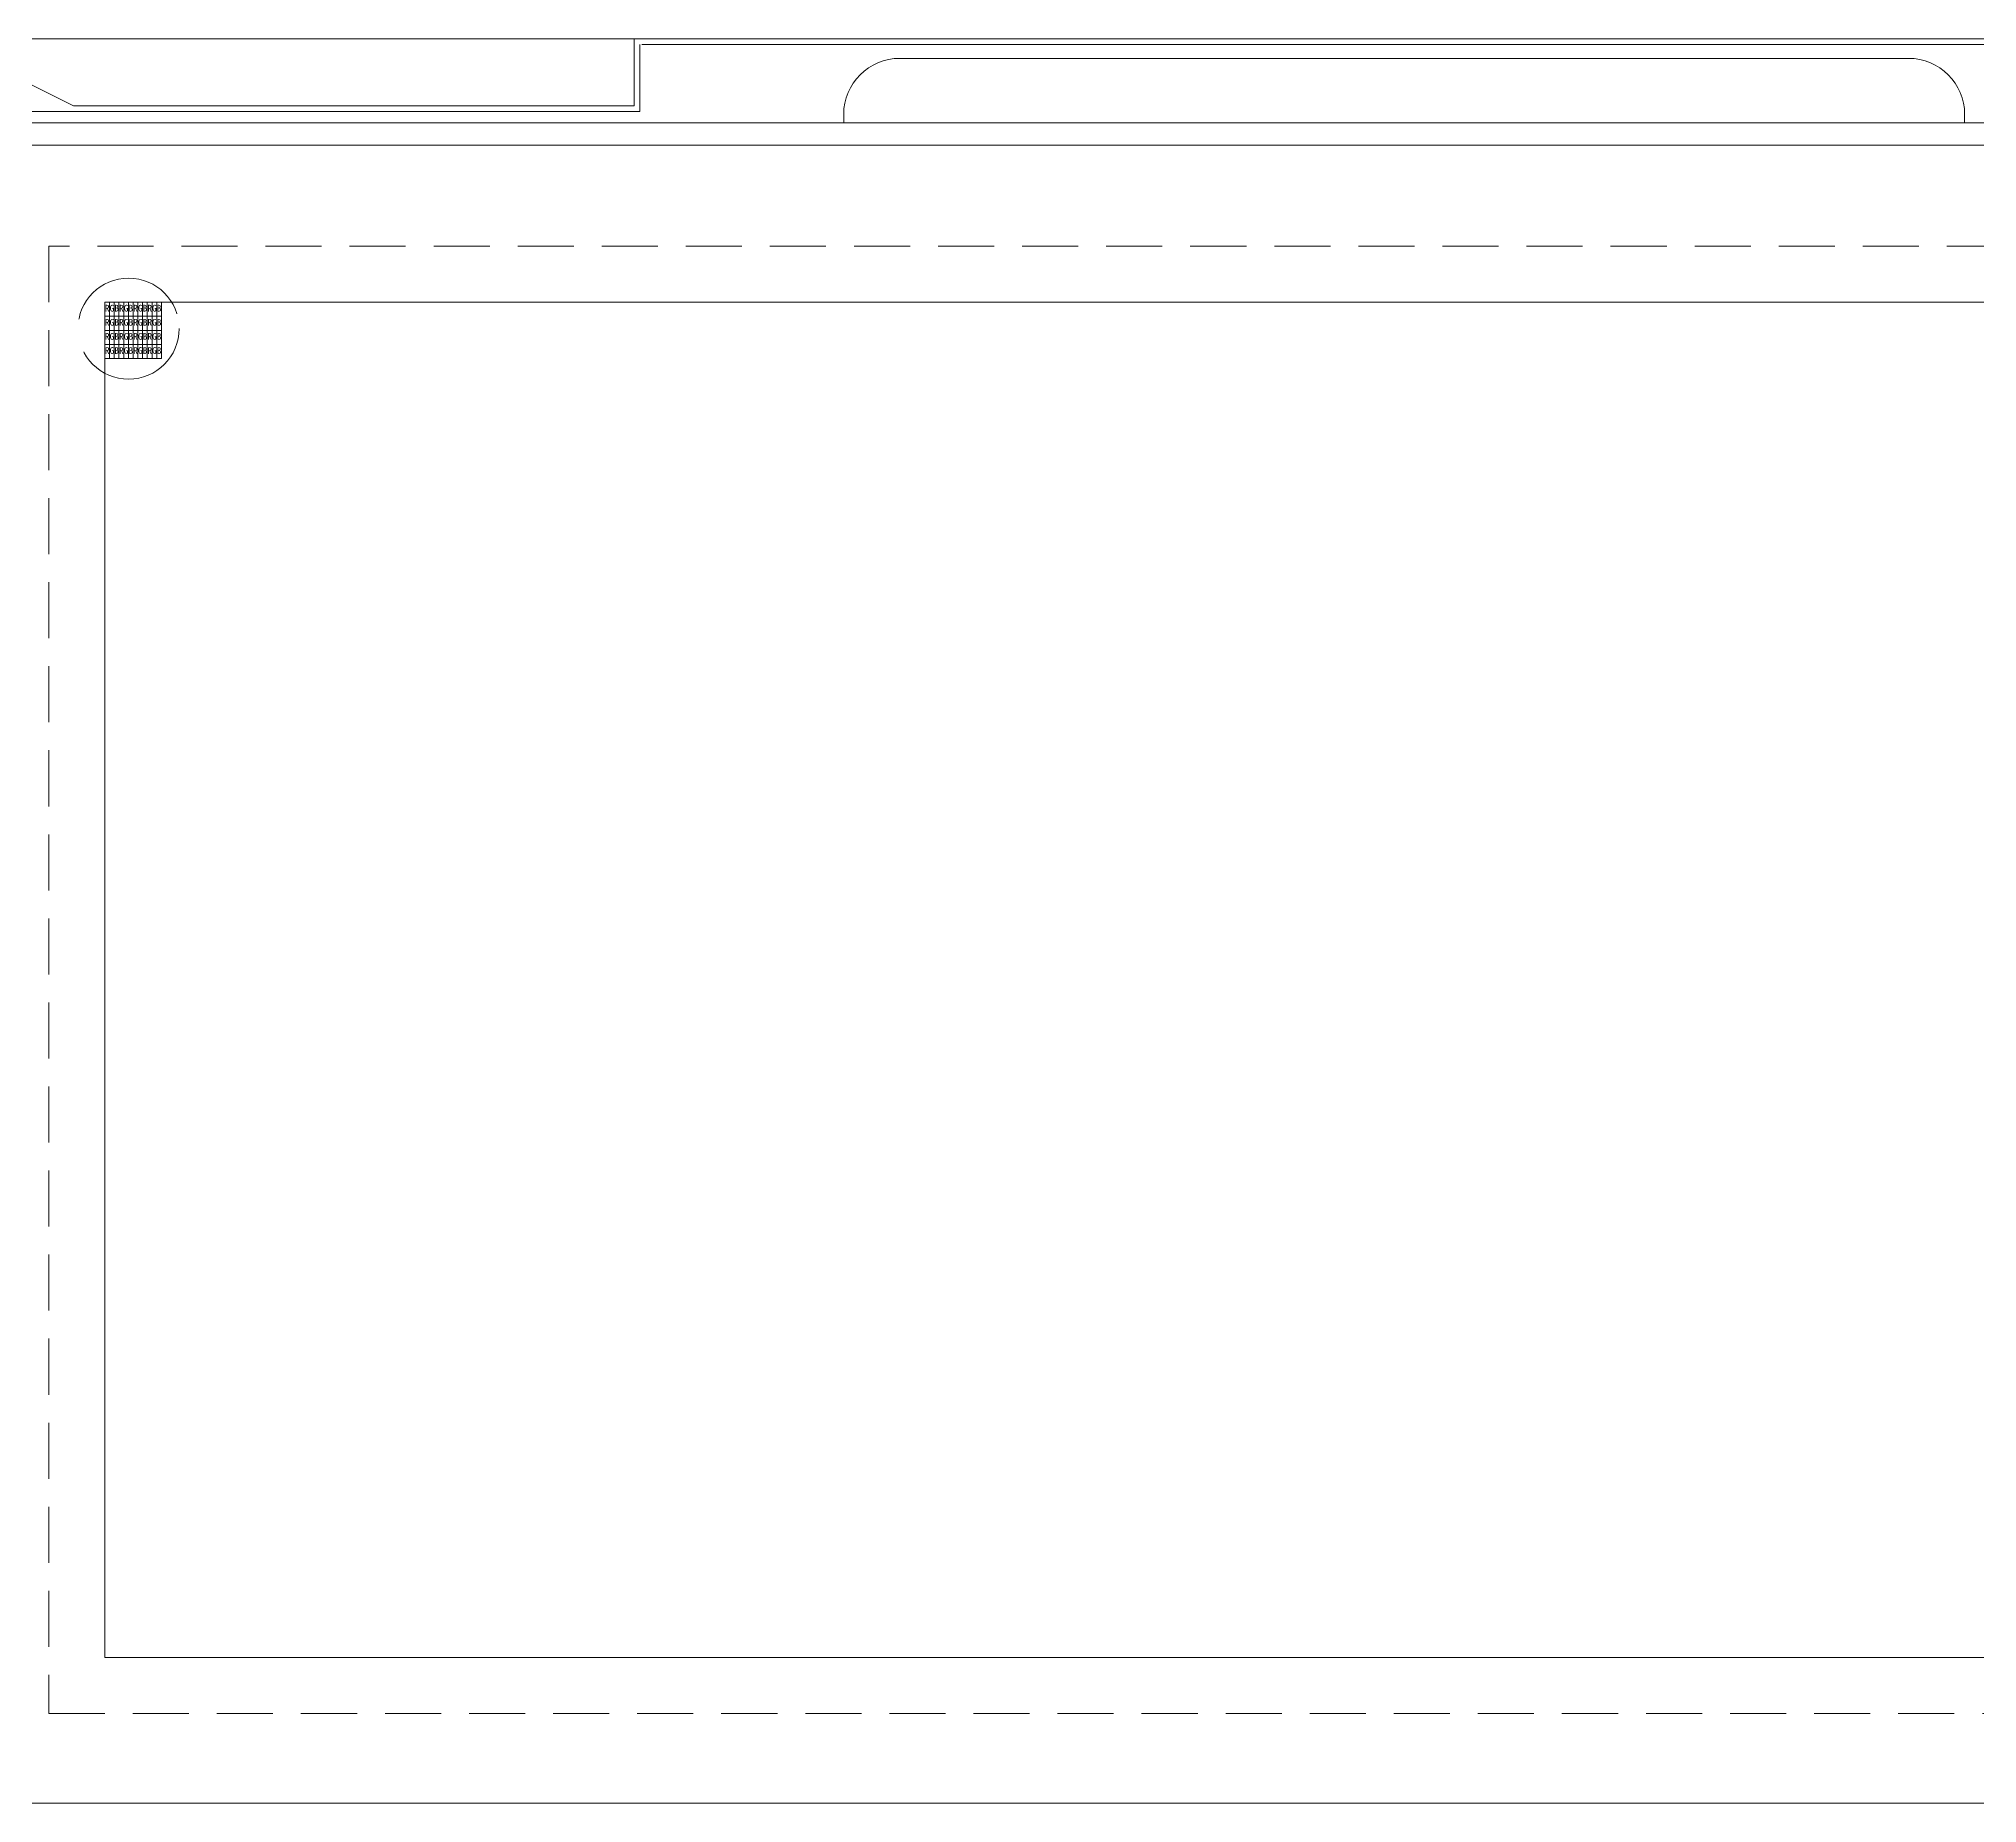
# Model space of a CAD drawing. Header units: millimetres. Extents: x 0 to 181, y 0 to 125.
# Drawn here: x 123.1 to 140.39, y 77.98 to 93.72 of the extents above; entities that cross this region are included whole.
import ezdxf
from ezdxf.enums import TextEntityAlignment as Align

# ---------------------------------------------------------------- set-up
doc = ezdxf.new("R2010")
doc.units = ezdxf.units.MM
doc.linetypes.add('DASHED', pattern=[0.75, 0.5, -0.25])
doc.linetypes.add('ZWCAD_ISO02W100', pattern=[15, 12, -3])
for name, color, linetype in [('BL', 7, 'Continuous'), ('DIM', 5, 'Continuous'), ('LCD', 7, 'Continuous')]:
    doc.layers.add(name, color=color, linetype=linetype)
doc.styles.add('宋体', font='')
doc.styles.get('宋体').set_extended_font_data('SimSun')

msp = doc.modelspace()

# ---------------------------------------------------------------- linework, layer by layer
at = {"lineweight": 13}
for p, q in [((121.4294, 93.7243), (149.1494, 93.7243)), ((128.4094, 93.7243), (128.4094, 93.1243)), ((128.4094, 93.7243), (128.4094, 93.1243)), ((128.4594, 93.6743), (128.4594, 93.0743)), ((128.4594, 93.6743), (128.4594, 93.0743)), ((128.4794, 93.6743), (142.0794, 93.6743)), ((121.7594, 93.0743), (128.4594, 93.0743)), ((128.4594, 93.0743), (121.7594, 93.0743)), ((123.4094, 93.1243), (128.4094, 93.1243)), ((128.4094, 93.1243), (123.4094, 93.1243)), ((121.8544, 92.9743), (148.7044, 92.9743)), ((122.0544, 92.7743), (148.5044, 92.7743)), ((122.0544, 77.9783), (148.5044, 77.9783))]:
    msp.add_line(p, q, dxfattribs=at)
msp.add_lwpolyline([(123.6874, 91.3743), (146.8714, 91.3743), (146.8714, 79.2783), (123.6874, 79.2783)], close=True, dxfattribs=at)
at = {"color": 1, "lineweight": 13}
for points in [[(123.6874, 91.3743), (123.7294, 91.3743), (123.7294, 91.2483), (123.6874, 91.2483)], [(123.8138, 91.3743), (123.8558, 91.3743), (123.8558, 91.2483), (123.8138, 91.2483)], [(123.9402, 91.3743), (123.9822, 91.3743), (123.9822, 91.2483), (123.9402, 91.2483)], [(124.0667, 91.3743), (124.1087, 91.3743), (124.1087, 91.2483), (124.0667, 91.2483)], [(123.6874, 91.2483), (123.7294, 91.2483), (123.7294, 91.1223), (123.6874, 91.1223)], [(123.8138, 91.2483), (123.8558, 91.2483), (123.8558, 91.1223), (123.8138, 91.1223)], [(123.9402, 91.2483), (123.9822, 91.2483), (123.9822, 91.1223), (123.9402, 91.1223)], [(124.0667, 91.2483), (124.1087, 91.2483), (124.1087, 91.1223), (124.0667, 91.1223)], [(123.6874, 91.1223), (123.7294, 91.1223), (123.7294, 90.9963), (123.6874, 90.9963)], [(123.6874, 90.9963), (123.7294, 90.9963), (123.7294, 90.8703), (123.6874, 90.8703)], [(123.8138, 91.1223), (123.8558, 91.1223), (123.8558, 90.9963), (123.8138, 90.9963)], [(123.8138, 90.9963), (123.8558, 90.9963), (123.8558, 90.8703), (123.8138, 90.8703)], [(123.9402, 91.1223), (123.9822, 91.1223), (123.9822, 90.9963), (123.9402, 90.9963)], [(123.9402, 90.9963), (123.9822, 90.9963), (123.9822, 90.8703), (123.9402, 90.8703)], [(124.0667, 91.1223), (124.1087, 91.1223), (124.1087, 90.9963), (124.0667, 90.9963)], [(124.0667, 90.9963), (124.1087, 90.9963), (124.1087, 90.8703), (124.0667, 90.8703)]]:
    msp.add_lwpolyline(points, close=True, dxfattribs=at)
at = {"color": 3, "lineweight": 13}
for points in [[(123.7294, 91.3743), (123.7718, 91.3743), (123.7718, 91.2483), (123.7294, 91.2483)], [(123.8558, 91.3743), (123.8982, 91.3743), (123.8982, 91.2483), (123.8558, 91.2483)], [(123.9822, 91.3743), (124.0247, 91.3743), (124.0247, 91.2483), (123.9822, 91.2483)], [(124.1087, 91.3743), (124.1511, 91.3743), (124.1511, 91.2483), (124.1087, 91.2483)], [(123.7294, 91.2483), (123.7718, 91.2483), (123.7718, 91.1223), (123.7294, 91.1223)], [(123.8558, 91.2483), (123.8982, 91.2483), (123.8982, 91.1223), (123.8558, 91.1223)], [(123.9822, 91.2483), (124.0247, 91.2483), (124.0247, 91.1223), (123.9822, 91.1223)], [(124.1087, 91.2483), (124.1511, 91.2483), (124.1511, 91.1223), (124.1087, 91.1223)], [(123.7294, 91.1223), (123.7718, 91.1223), (123.7718, 90.9963), (123.7294, 90.9963)], [(123.7294, 90.9963), (123.7718, 90.9963), (123.7718, 90.8703), (123.7294, 90.8703)], [(123.8558, 91.1223), (123.8982, 91.1223), (123.8982, 90.9963), (123.8558, 90.9963)], [(123.8558, 90.9963), (123.8982, 90.9963), (123.8982, 90.8703), (123.8558, 90.8703)], [(123.9822, 91.1223), (124.0247, 91.1223), (124.0247, 90.9963), (123.9822, 90.9963)], [(123.9822, 90.9963), (124.0247, 90.9963), (124.0247, 90.8703), (123.9822, 90.8703)], [(124.1087, 91.1223), (124.1511, 91.1223), (124.1511, 90.9963), (124.1087, 90.9963)], [(124.1087, 90.9963), (124.1511, 90.9963), (124.1511, 90.8703), (124.1087, 90.8703)]]:
    msp.add_lwpolyline(points, close=True, dxfattribs=at)
at = {"color": 5, "lineweight": 13}
for points in [[(123.7718, 91.3743), (123.8138, 91.3743), (123.8138, 91.2483), (123.7718, 91.2483)], [(123.8982, 91.3743), (123.9402, 91.3743), (123.9402, 91.2483), (123.8982, 91.2483)], [(124.0247, 91.3743), (124.0667, 91.3743), (124.0667, 91.2483), (124.0247, 91.2483)], [(124.1511, 91.3743), (124.1931, 91.3743), (124.1931, 91.2483), (124.1511, 91.2483)], [(123.7718, 91.2483), (123.8138, 91.2483), (123.8138, 91.1223), (123.7718, 91.1223)], [(123.8982, 91.2483), (123.9402, 91.2483), (123.9402, 91.1223), (123.8982, 91.1223)], [(124.0247, 91.2483), (124.0667, 91.2483), (124.0667, 91.1223), (124.0247, 91.1223)], [(124.1511, 91.2483), (124.1931, 91.2483), (124.1931, 91.1223), (124.1511, 91.1223)], [(123.7718, 91.1223), (123.8138, 91.1223), (123.8138, 90.9963), (123.7718, 90.9963)], [(123.7718, 90.9963), (123.8138, 90.9963), (123.8138, 90.8703), (123.7718, 90.8703)], [(123.8982, 91.1223), (123.9402, 91.1223), (123.9402, 90.9963), (123.8982, 90.9963)], [(123.8982, 90.9963), (123.9402, 90.9963), (123.9402, 90.8703), (123.8982, 90.8703)], [(124.0247, 91.1223), (124.0667, 91.1223), (124.0667, 90.9963), (124.0247, 90.9963)], [(124.0247, 90.9963), (124.0667, 90.9963), (124.0667, 90.8703), (124.0247, 90.8703)], [(124.1511, 91.1223), (124.1931, 91.1223), (124.1931, 90.9963), (124.1511, 90.9963)], [(124.1511, 90.9963), (124.1931, 90.9963), (124.1931, 90.8703), (124.1511, 90.8703)]]:
    msp.add_lwpolyline(points, close=True, dxfattribs=at)
at = {"layer": 'BL', "lineweight": 13}
msp.add_line((123.0094, 93.3243), (123.4094, 93.1243), dxfattribs=at)
at = {"layer": 'DIM', "linetype": 'ZWCAD_ISO02W100', "lineweight": 13, "ltscale": 0.1}
msp.add_circle((123.8995, 91.1375), 0.451, dxfattribs=at)
at = {"layer": 'LCD', "lineweight": 13}
for p, q in [((130.7794, 93.5494), (139.7794, 93.5494)), ((130.2794, 92.9743), (130.2794, 93.0494)), ((140.2794, 92.9743), (140.2794, 93.0494))]:
    msp.add_line(p, q, dxfattribs=at)
at = {"layer": 'LCD', "linetype": 'DASHED', "lineweight": 13}
msp.add_lwpolyline([(147.3714, 91.8743), (123.1874, 91.8743), (123.1874, 78.7783), (147.3714, 78.7783)], close=True, dxfattribs=at)
at = {"layer": 'LCD', "lineweight": 13}
for centre, start, end in [((130.7794, 93.0494), 90, 180), ((139.7794, 93.0494), 0, 90)]:
    msp.add_arc(centre, 0.5, start, end, dxfattribs=at)

# ---------------------------------------------------------------- texts
at = {"color": 1, "lineweight": 13, "style": '宋体'}
for p in [(123.7087, 91.32), (123.8352, 91.32), (123.9616, 91.32), (124.0881, 91.32), (123.7087, 91.194), (123.8352, 91.194), (123.9616, 91.194), (124.0881, 91.194), (123.7087, 91.068), (123.7087, 90.942), (123.8352, 91.068), (123.8352, 90.942), (123.9616, 91.068), (123.9616, 90.942), (124.0881, 91.068), (124.0881, 90.942)]:
    msp.add_text('R', height=0.06, dxfattribs=at).set_placement(p, align=Align.MIDDLE_CENTER)
at = {"color": 3, "lineweight": 13, "style": '宋体'}
for p in [(123.7507, 91.32), (123.8772, 91.32), (124.0036, 91.32), (124.1301, 91.32), (123.7507, 91.194), (123.8772, 91.194), (124.0036, 91.194), (124.1301, 91.194), (123.7507, 91.068), (123.7507, 90.942), (123.8772, 91.068), (123.8772, 90.942), (124.0036, 91.068), (124.0036, 90.942), (124.1301, 91.068), (124.1301, 90.942)]:
    msp.add_text('G', height=0.06, dxfattribs=at).set_placement(p, align=Align.MIDDLE_CENTER)
at = {"color": 5, "lineweight": 13, "style": '宋体'}
for p in [(123.7927, 91.32), (123.9192, 91.32), (124.0456, 91.32), (124.1721, 91.32), (123.7927, 91.194), (123.9192, 91.194), (124.0456, 91.194), (124.1721, 91.194), (123.7927, 91.068), (123.7927, 90.942), (123.9192, 91.068), (123.9192, 90.942), (124.0456, 91.068), (124.0456, 90.942), (124.1721, 91.068), (124.1721, 90.942)]:
    msp.add_text('B', height=0.06, dxfattribs=at).set_placement(p, align=Align.MIDDLE_CENTER)

doc.saveas('drawing.dxf')
